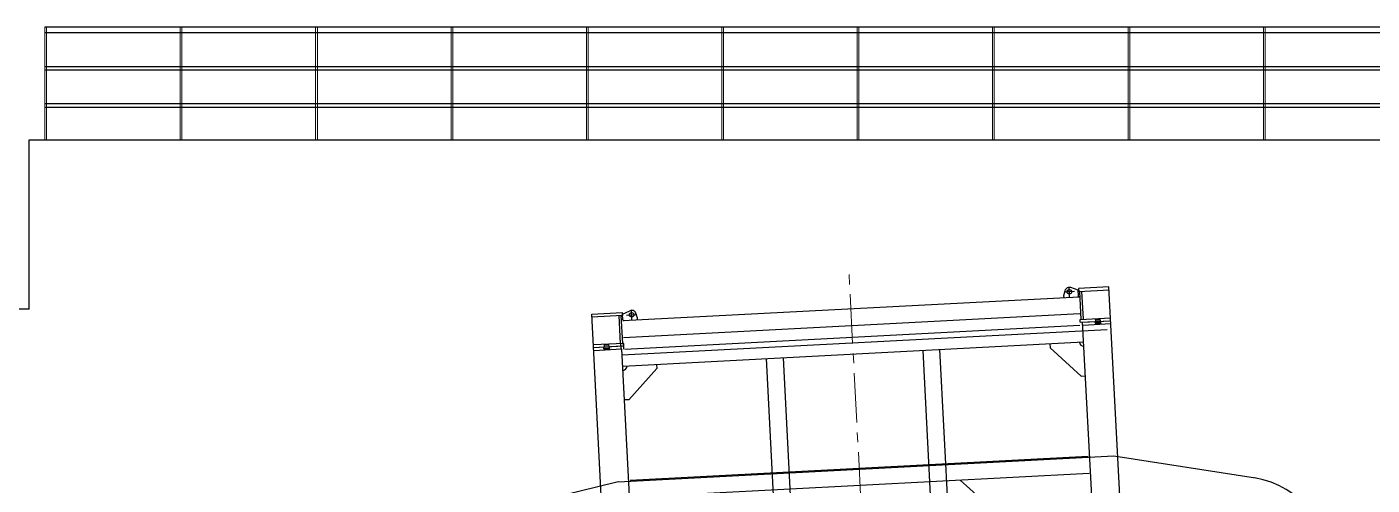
# Model space of a CAD drawing. Extents: x -114252 to 133381, y -28335 to 130380.
# Drawn here: x 31091 to 43013, y 13440 to 17500 of the extents above; entities that cross this region are included whole.
import ezdxf

# ---------------------------------------------------------------- set-up
doc = ezdxf.new("R2010")
doc.units = 0
doc.header["$LTSCALE"] = 3.5
doc.header["$MEASUREMENT"] = 0
doc.linetypes.add('CENTER', pattern=[2, 1.25, -0.25, 0.25, -0.25])
doc.layers.get('0').update_dxf_attribs({"linetype": 'CONTINUOUS'})
doc.layers.add('_REFERENCE', color=253, linetype='CONTINUOUS')
doc.layers.add('piplayeq', color=200, linetype='CONTINUOUS')
doc.layers.add('CENTRELINES', color=1, linetype='CENTER', lineweight=5)

# ---------------------------------------------------------------- blocks, each defined once
blk = doc.blocks.new('tensioner_profile')
for p, q in [((-2295, -566), (-2295, 3973)), ((-2295, 3973), (-2025, 3973)), ((-2025, 3947), (-2295, 3947)), ((-2054, 3699), (-2054, 3947)), ((-2035, 3699), (-2035, 3947)), ((-2025, 3973), (-2025, 3947)), ((-2022, 3958), (-1958, 3985)), ((-2022, 3908), (-2022, 3958)), ((-1987, 3948), (-1897, 3948)), ((-1942, 3903), (-1942, 3993)), ((-1892, 3918), (-1904, 3959)), ((1892, 3918), (1904, 3959)), ((1987, 3948), (1897, 3948)), ((1942, 3903), (1942, 3993)), ((2022, 3958), (1958, 3985)), ((2022, 3908), (2022, 3958)), ((2025, 3973), (2025, 3947)), ((2295, 3973), (2025, 3973)), ((2025, 3947), (2295, 3947)), ((2035, 3699), (2035, 3947)), ((2054, 3699), (2054, 3947)), ((2295, -566), (2295, 3973)), ((2025, 3898), (-2025, 3898)), ((-2022, 3908), (-2012, 3898)), ((-1892, 3898), (-1892, 3918)), ((1892, 3898), (1892, 3918)), ((2022, 3908), (2012, 3898)), ((-2025, 3699), (-2295, 3699)), ((-2200, 3699), (-2200, 3674)), ((-2160, 3699), (-2160, 3674)), ((-2051, 3648), (-2051, 3699)), ((-2029, 3648), (-2029, 3699)), ((2025, 3749), (-2025, 3749)), ((-2025, 3674), (-2025, 3699)), ((2025, 3674), (2025, 3699)), ((2025, 3699), (2295, 3699)), ((2160, 3699), (2160, 3674)), ((2200, 3699), (2200, 3674)), ((-2045, 3674), (-2295, 3674)), ((-2025, 3674), (-2295, 3674)), ((-2045, 3648), (-2295, 3648)), ((-2202, 3674), (-2205, 3671)), ((-2155, 3671), (-2205, 3671)), ((-2205, 3661), (-2205, 3671)), ((-2155, 3661), (-2205, 3661)), ((-2205, 3661), (-2200, 3651)), ((-2202, 3674), (-2158, 3674)), ((-2199, 3691), (-2200, 3690)), ((-2160, 3690), (-2200, 3690)), ((-2160, 3651), (-2200, 3651)), ((-2161, 3691), (-2199, 3691)), ((-2160, 3690), (-2161, 3691)), ((-2155, 3661), (-2160, 3651)), ((-2158, 3674), (-2155, 3671)), ((-2155, 3661), (-2155, 3671)), ((-2045, -566), (-2045, 3648)), ((2259, 3594), (-2045, 3594)), ((-2020, 3648), (2020, 3648)), ((2025, 3674), (2295, 3674)), ((2045, -566), (2045, 3674)), ((2045, 3674), (2295, 3674)), ((2045, 3648), (2295, 3648)), ((2158, 3674), (2155, 3671)), ((2155, 3671), (2205, 3671)), ((2155, 3661), (2155, 3671)), ((2155, 3661), (2205, 3661)), ((2155, 3661), (2160, 3651)), ((2202, 3674), (2158, 3674)), ((2160, 3690), (2161, 3691)), ((2160, 3690), (2200, 3690)), ((2160, 3651), (2200, 3651)), ((2161, 3691), (2199, 3691)), ((2199, 3691), (2200, 3690)), ((2205, 3661), (2200, 3651)), ((2202, 3674), (2205, 3671)), ((2205, 3661), (2205, 3671)), ((-2045, 3498), (2045, 3498)), ((-2008, 3198), (-1745, 3461)), ((-1745, 3498), (-1745, 3461)), ((-770, -416), (-770, 3498)), ((-620, -416), (-620, 3498)), ((620, -416), (620, 3498)), ((770, -416), (770, 3498)), ((1745, 3498), (1745, 3461)), ((2008, 3198), (1745, 3461)), ((-2008, 3198), (-2045, 3198)), ((2008, 3198), (2045, 3198)), ((-2138, 2477), (-3407, 2236)), ((-2138, 2477), (2259, 2477)), ((2032, 2484), (-2032, 2484)), ((2259, 2477), (3502, 2216)), ((-2032, 2334), (2032, 2334)), ((2032, 1200), (887, 2334))]:
    blk.add_line(p, q)
for centre in [(-1942, 3948), (1942, 3948)]:
    blk.add_circle(centre, 20)
for centre, radius, start, end in [((-1942, 3948), 40, 15.7224, 112.6199), ((1942, 3948), 40, 67.3801, 164.2776), ((-2045, 3498), 37.5, 270, 360), ((2045, 3498), 37.5, 180, 270), ((3314, 1418), 819, 274.3768, 76.9643)]:
    blk.add_arc(centre, radius, start, end)
at = {"layer": 'CENTRELINES', "ltscale": 100}
blk.add_line((0, -2709), (0, 4257), dxfattribs=at)
blk = doc.blocks.new('s2000_hull')
at = {"lineweight": 5}
for p, q in [((31250, 16500), (31250, 17500)), ((31250, 17500), (31258, 17500)), ((31265, 17500), (31258, 17500)), ((31265, 16500), (31265, 17500)), ((32450, 16500), (32450, 17500)), ((32450, 17500), (32458, 17500)), ((32465, 17500), (32458, 17500)), ((32465, 16500), (32465, 17500)), ((33650, 16500), (33650, 17500)), ((33650, 17500), (33658, 17500)), ((33665, 17500), (33658, 17500)), ((33665, 16500), (33665, 17500)), ((34850, 16500), (34850, 17500)), ((34850, 17500), (34858, 17500)), ((34865, 17500), (34858, 17500)), ((34865, 16500), (34865, 17500)), ((36050, 16500), (36050, 17500)), ((36050, 17500), (36058, 17500)), ((36065, 17500), (36058, 17500)), ((36065, 16500), (36065, 17500)), ((37250, 16500), (37250, 17500)), ((37250, 17500), (37258, 17500)), ((37265, 17500), (37258, 17500)), ((37265, 16500), (37265, 17500)), ((38450, 16500), (38450, 17500)), ((38450, 17500), (38458, 17500)), ((38465, 17500), (38458, 17500)), ((38465, 16500), (38465, 17500)), ((39650, 16500), (39650, 17500)), ((39650, 17500), (39658, 17500)), ((39665, 17500), (39658, 17500)), ((39665, 16500), (39665, 17500)), ((40850, 16500), (40850, 17500)), ((40850, 17500), (40858, 17500)), ((40865, 17500), (40858, 17500)), ((40865, 16500), (40865, 17500)), ((42050, 16500), (42050, 17500)), ((42050, 17500), (42058, 17500)), ((42065, 17500), (42058, 17500)), ((42065, 16500), (42065, 17500)), ((31250, 16500), (31258, 16500)), ((31265, 16500), (31258, 16500)), ((32450, 16500), (32458, 16500)), ((32465, 16500), (32458, 16500)), ((33650, 16500), (33658, 16500)), ((33665, 16500), (33658, 16500)), ((34850, 16500), (34858, 16500)), ((34865, 16500), (34858, 16500)), ((36050, 16500), (36058, 16500)), ((36065, 16500), (36058, 16500)), ((37250, 16500), (37258, 16500)), ((37265, 16500), (37258, 16500)), ((38450, 16500), (38458, 16500)), ((38465, 16500), (38458, 16500)), ((39650, 16500), (39658, 16500)), ((39665, 16500), (39658, 16500)), ((40850, 16500), (40858, 16500)), ((40865, 16500), (40858, 16500)), ((42050, 16500), (42058, 16500)), ((42065, 16500), (42058, 16500))]:
    blk.add_line(p, q, dxfattribs=at)
for p, q in [((31250, 17500), (72465, 17500)), ((31250, 17450), (72465, 17450)), ((31250, 17150), (72465, 17150)), ((31250, 17120), (72465, 17120)), ((31250, 16820), (72465, 16820)), ((31250, 16790), (72465, 16790))]:
    blk.add_line(p, q)
at = {"lineweight": 30}
blk.add_line((31110, 15000), (0, 15000), dxfattribs=at)
blk.add_lwpolyline([(31110, 15000), (31110, 16500), (72537, 16500), (72537, 15000)])

msp = doc.modelspace()

# ---------------------------------------------------------------- block references
at = {"layer": '_REFERENCE'}
msp.add_blockref('s2000_hull', (0, 0), dxfattribs=at)
at = {"layer": 'piplayeq', "rotation": 3}
msp.add_blockref('tensioner_profile', (38597.4, 11107.9), dxfattribs=at)

doc.saveas('drawing.dxf')
